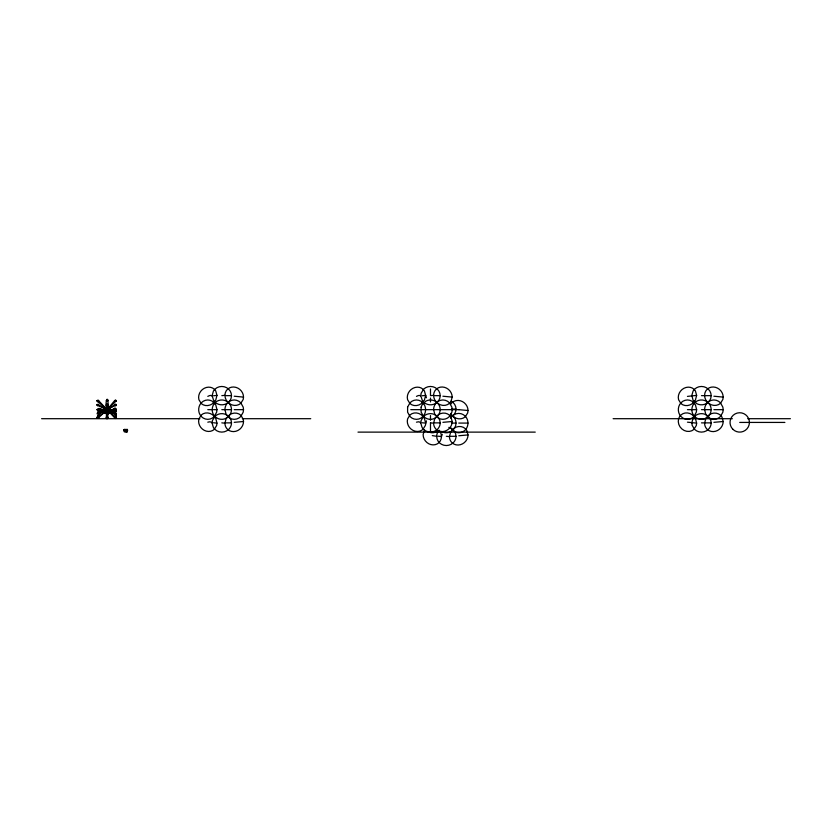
<?xml version="1.0" encoding="UTF-8"?>
<svg xmlns="http://www.w3.org/2000/svg" width="832" height="832" viewBox="0 0 832 832"><rect width="100%" height="100%" fill="white"/><g stroke="black" fill="none" stroke-linecap="round" stroke-linejoin="round"><path stroke-width="1.25" d="M99.601 410.238L99.923 409.791L99.975 410.374M105.102 410.79L104.572 411.029L106.215 411.029L104.572 411.029L105.737 410.79M106.746 410.384L106.839 409.271L106.267 417.986L106.943 418.829L108.066 418.205L107.713 414.44M106.985 410.634C107.838 408.782 104.437 402.678 107.983 404.3C108.722 407.098 103.667 404.113 108.098 404.747C108.202 406.016 104.187 417.477 108.098 413.962C107.682 411.611 104.27 415.033 108.098 413.962C102.679 401.076 110.146 389.438 107.442 412.069M108.087 410.873L108.233 412.88L108.233 410.873L107.193 409.926M104.572 411.601L106.215 411.601L106.215 410.873L109.886 411.029L109.886 411.601L106.215 410.634L106.236 412.88L106.382 410.873M109.117 410.218L108.961 409.594L109.19 410.218M109.304 411.601L109.366 410.79M109.366 410.218L109.304 409.375M109.502 410.218L109.637 409.687M109.751 409.573L109.637 410.218L105.851 410.342M110.947 413.39L110.885 409.573M111.54 412.11C107.702 409.718 114.514 412.173 111.155 412.828L110.677 412.828M112.029 409.739L108.971 410.218L112.258 409.521C111.488 412.277 117.998 413.005 115.232 410.28L115.69 411.653M110.958 410.998C113.048 411.778 109.366 411.289 111.509 411.965M110.864 411.996L111.332 410.8M112.466 412.131L111.519 413.39L108.815 413.39M111.394 410.998L110.916 411.393M111.894 412.131L111.894 409.573M112.122 409.978L111.155 409.978M113.443 412.37L110.937 412.131L112.258 412.131L111.155 413.078M113.079 411.476L112.59 410.81L113.443 410.103M113.09 411.559L112.778 410.81M112.944 412.131L112.549 409.854L113.994 408.626L115.731 408.356L115.523 409.157M113.131 412.36L112.767 410.644M109.19 408.793L109.21 409.635M111.124 411.902C110.001 411.174 113.246 411.59 110.989 411.226L112.892 410.207M113.994 408.626L114.535 409.573C114.254 411.278 109.606 410.228 111.228 411.767C113.277 410.436 111.197 410.498 110.698 411.403M112.278 410.051L113.391 409.406L112.466 409.937L113.017 410.571M112.954 410.145L112.944 409.521L116.386 415.865L114.795 413.92M113.173 410.051C111.79 411.757 114.483 408.096 113.578 410.374M115.201 410.28L116.085 411.767L113.495 410.987M112.008 410.842L111.363 411.226M126.61 431.538C130.177 433.066 119.34 431.049 126.61 431.579M100.173 410.197L99.31 410.342C97.011 414.71 101.962 406.515 98.509 411.278L98.946 411.653C100.963 408.834 98.561 410.696 100.006 409.791M99.778 410.238L99.372 409.854L100.495 410.654M103.594 412.121C101.514 412.017 104.291 409.895 103.906 411.882C100.09 411.538 105.186 410.571 102.918 412.11M103.064 411.05L102.565 412.131L101.202 412.131L101.868 410.81L101.026 410.509M98.946 408.356L98.946 409.146L98.426 408.897L100.464 408.626L103.542 411.351M103.366 411.341L102.877 411.84M102.918 411.809L103.74 411.403L102.471 410.602M105.248 409.781L105.768 408.99L105.841 409.947L105.851 409.074M108.274 409.625C108.888 409.687 105.456 408.928 106.558 409.396M107.702 410.145L107.754 409.323L107.016 409.77M107.942 409.822L108.514 409.521L107.931 409.968M125.122 429.853C124.769 431.673 127.826 429.551 125.767 429.946M96.98 409.708C98.862 406.64 98.862 412.776 96.98 409.708L116.334 409.708C114.431 406.64 114.431 412.776 116.334 409.708M216.975 409.656L216.653 412.162L214.282 416.51A9.693 9.183 90 0 1 201.302 416.51C197.798 412.786 197.798 406.526 201.302 402.802A9.693 9.183 -90 0 1 212.378 401.263L215.738 404.81L216.975 409.656L213.46 409.656M696.634 409.656L696.322 412.162L693.95 416.51A9.693 9.183 90 0 1 680.961 416.51C677.456 412.786 677.456 406.526 680.961 402.802A9.693 9.183 -90 0 1 692.047 401.263L695.406 404.81L696.634 409.656L687.461 409.656M243.516 409.656L243.204 412.162L240.791 416.51A9.693 9.298 -90 0 1 229.58 418.049L226.179 414.502L224.931 409.656A9.693 9.298 -90 0 1 227.656 402.802L229.58 401.263A9.693 9.298 -90 0 1 240.791 402.802L243.204 407.15L243.516 409.656L234.218 409.656M450.694 418.236A9.693 9.298 -90 0 1 452.171 416.229L454.095 414.69A9.693 9.298 -90 0 1 465.306 416.229C468.853 419.931 468.853 426.223 465.306 429.936A9.693 9.298 -90 0 1 454.095 431.475L450.694 427.929M723.185 409.656L722.862 412.162L720.46 416.51A9.693 9.298 -90 0 1 709.238 418.049L705.838 414.502L704.6 409.656A9.693 9.298 -90 0 1 707.314 402.802L709.238 401.263A9.693 9.298 -90 0 1 720.46 402.802L722.862 407.15L723.185 409.656L713.887 409.656M116.334 404.997C116.345 406.338 114.223 405.891 114.608 404.674C115.482 402.761 117.905 406.245 114.577 404.914L96.98 417.466L97.23 418.111L98.072 418.413L98.717 417.633L97.23 416.863L96.98 417.466L98.717 417.633L116.334 400.837L115.461 399.89L114.608 400.899L116.074 401.43L116.334 400.837L114.577 400.67L107.182 409.708L98.717 413.785C94.515 410.103 102.034 416.458 96.98 413.691L115.19 405.59M216.975 395.387L215.738 400.109L212.378 403.832A9.693 8.694 -46.6 0 1 201.302 403.582L198.921 399.724L198.609 397.374A9.693 8.694 -46.6 0 1 204.277 388.284A9.693 8.694 -46.6 0 1 214.282 389.189L215.738 390.926L216.975 395.387L213.46 395.772M696.634 395.387L695.406 400.109L692.047 403.832A9.693 8.694 -46.6 0 1 680.961 403.582L678.59 399.724L678.278 397.374A9.693 8.694 -46.6 0 1 683.946 388.284A9.693 8.694 -46.6 0 1 693.95 389.189L695.406 390.926L696.634 395.387L687.461 396.386M105.914 409.802L106.527 409.448L106.09 410.03M106.444 409.822L106.246 408.793M108.087 412.131L108.004 411.466M224.931 423.166L226.179 418.434L229.58 414.752A9.693 8.861 -44.4 0 1 240.791 415.21L243.204 419.141L243.516 421.502A9.693 8.861 -44.4 0 1 229.58 430.747L227.656 429.458A9.693 8.861 -44.4 0 1 224.931 423.166L221.811 422.874M231.494 409.656C231.473 413.941 228.446 417.893 224.318 419.016A9.693 9.693 0 0 1 214.958 416.51C210.527 412.256 211.588 404.238 216.965 401.263A9.693 9.693 0 0 1 226.647 401.263L228.654 402.802A9.693 9.693 0 0 1 231.494 409.656L225.971 409.656M433.607 423.166L434.855 418.434L438.256 414.752A9.693 8.861 -44.4 0 1 449.467 415.21L450.944 416.998L452.192 421.502A9.693 8.861 -44.4 0 1 438.256 430.747L436.332 429.458A9.693 8.861 -44.4 0 1 433.607 423.166L430.487 422.874M449.446 436.592L450.694 431.86L454.095 428.168A9.693 8.861 -44.4 0 1 465.306 428.636L466.783 430.414L468.031 434.928A9.693 8.861 -44.4 0 1 454.095 444.174L452.171 442.874A9.693 8.861 -44.4 0 1 449.446 436.592L446.326 436.301M451.173 414.69L453.18 416.229A9.693 9.693 0 0 1 456.019 423.082C455.988 427.367 452.962 431.309 448.833 432.442A9.693 9.693 0 0 1 441.48 431.475M704.6 423.166L705.838 418.434L709.238 414.752A9.693 8.861 -44.4 0 1 720.46 415.21L721.937 416.998L723.185 421.502A9.693 8.861 -44.4 0 1 709.238 430.747L707.314 429.458A9.693 8.861 -44.4 0 1 704.6 423.166L704.527 422.874M711.162 409.656C711.142 413.941 708.115 417.893 703.976 419.016A9.693 9.693 0 0 1 694.616 416.51C690.196 412.256 691.257 404.238 696.623 401.263A9.693 9.693 0 0 1 706.316 401.263L708.323 402.802A9.693 9.693 0 0 1 711.162 409.656L701.47 409.656M216.975 423.124L216.653 425.474L214.282 429.374A9.693 8.746 48.2 0 1 204.277 430.352A9.693 8.746 48.2 0 1 198.609 421.242L198.921 418.881L201.302 414.981A9.693 8.746 48.2 0 1 214.282 416.312L215.738 418.371L216.975 423.124L213.46 422.76M696.634 423.124L696.322 425.474L693.95 429.374A9.693 8.746 48.2 0 1 681.866 428.938A9.693 8.746 48.2 0 1 679.505 416.749L680.961 414.981A9.693 8.746 48.2 0 1 693.95 416.312L695.406 418.371L696.634 423.124L687.461 422.178M243.516 397.103L243.204 399.443L240.791 403.333A9.693 8.798 42.7 0 1 229.58 403.728L227.656 402.085A9.693 8.798 42.7 0 1 227.656 389.106L229.58 387.826A9.693 8.798 42.7 0 1 243.516 397.103L234.218 396.219M452.192 397.103L450.944 401.575L449.467 403.333A9.693 8.798 42.7 0 1 438.256 403.728L436.332 402.085A9.693 8.798 42.7 0 1 436.332 389.106L438.256 387.826A9.693 8.798 42.7 0 1 452.192 397.103L442.905 396.219M450.694 404.29A9.693 8.798 42.7 0 1 452.171 402.522L454.095 401.253A9.693 8.798 42.7 0 1 468.031 410.519L467.719 412.87L465.306 416.759A9.693 8.798 42.7 0 1 454.095 417.154L452.171 415.511A9.693 8.798 42.7 0 1 450.694 413.462M723.185 397.103L722.862 399.443L720.46 403.333A9.693 8.798 42.7 0 1 709.238 403.728L707.314 402.085A9.693 8.798 42.7 0 1 707.314 389.106L709.238 387.826A9.693 8.798 42.7 0 1 723.185 397.103L713.887 396.219M212.118 422.874L212.441 420.482L214.958 416.343A9.693 9.235 0 0 1 224.318 413.951C228.322 414.991 231.462 418.683 231.494 422.874A9.693 9.235 0 0 1 228.654 429.406L226.647 430.882A9.693 9.235 0 0 1 214.958 429.406C211.297 426.816 214.219 420.139 207.792 422.178M420.794 422.874L421.127 420.482L423.634 416.343A9.693 9.235 0 0 1 432.994 413.951C437.008 414.991 440.149 418.683 440.18 422.874A9.693 9.235 0 0 1 437.341 429.406L435.334 430.882A9.693 9.235 0 0 1 423.634 429.406C419.983 426.816 422.895 420.139 416.468 422.178M448.833 427.378C452.847 428.407 455.988 432.11 456.019 436.301A9.693 9.235 0 0 1 453.18 442.832L451.173 444.298A9.693 9.235 0 0 1 439.473 442.832C435.978 439.577 435.708 433.597 439.13 430.196C442.177 433.701 442.322 439.556 438.797 442.801A9.693 8.746 48.2 0 1 428.792 443.778A9.693 8.746 48.2 0 1 423.124 434.658L424.362 430.165M691.777 422.874L693.077 418.257L694.616 416.343A9.693 9.235 0 0 1 703.976 413.951C707.99 414.991 711.131 418.683 711.162 422.874A9.693 9.235 0 0 1 708.323 429.406L706.316 430.882A9.693 9.235 0 0 1 694.616 429.406L692.11 425.266L691.954 422.635M212.118 395.647L213.408 391.05L214.958 389.147A9.693 9.183 0 0 1 226.647 387.691L228.654 389.147A9.693 9.183 0 0 1 228.654 402.137L226.647 403.593A9.693 9.183 0 0 1 216.965 403.593C211.193 402.022 214.781 392.392 207.792 396.386M420.794 395.647L421.127 393.266L423.634 389.147A9.693 9.183 0 0 1 435.334 387.691L437.341 389.147A9.693 9.183 0 0 1 437.341 402.137L435.334 403.593A9.693 9.183 0 0 1 425.641 403.593C419.869 402.022 423.467 392.392 416.468 396.386M691.777 395.647L693.077 391.05L694.616 389.147A9.693 9.183 0 0 1 706.316 387.691L708.323 389.147A9.693 9.183 0 0 1 708.323 402.137L706.316 403.593A9.693 9.183 0 0 1 696.623 403.593L693.077 400.234L691.954 395.897M99.32 409.989C96.481 411.216 100.88 414.284 102.201 409.521L105.362 409.573L103.886 409.687M100.672 409.791C103.99 408.626 99.622 411.341 99.83 409.76M103.293 411.559L103.262 410.998M98.259 415.75L101.806 409.573L100.911 411.289M98.342 411.278L100.412 411.278C102.253 411.143 101.254 410.769 100.963 410.987M100.776 411.029C101.556 408.314 101.951 411.414 100.776 410.103M100.932 411.081L101.691 410.644L100.152 410.81L98.706 409.573M101.015 409.926C102.055 409.375 101.223 409.791 102.211 410.956L103.719 412.079M101.514 412.131L101.91 409.854L101.369 410.8L98.644 408.886M102.565 410.602L103.334 411.902M102.523 410.956C104.291 413.275 100.786 409.23 103.542 411.237L102.97 411.299L103.511 411.05M224.931 395.335L221.811 395.647M433.607 395.335L430.487 395.647M111.051 411.497L111.145 411.455M110.958 411.008L112.726 409.656L113.402 410.238M112.622 410.02L113.422 409.802L113.953 411.122M113.152 410.145L113.048 409.552M111.166 411.83L112.112 410.966L113.693 411.133M114.722 408.938L114.535 408.356L115.513 408.356M114.962 413.92C117.541 419.588 115.066 410.81 113.599 411.913M111.644 411.663L113.859 410.842M102.742 412.339L101.015 412.37L101.639 411.632M426.452 420.878L425.339 425.474L422.958 429.374A9.693 8.746 48.2 0 1 412.953 430.352A9.693 8.746 48.2 0 1 407.285 421.242L407.597 418.881L409.978 414.981A9.693 8.746 48.2 0 1 422.958 416.312L424.414 418.371L425.651 423.124L422.136 422.76M442.291 434.294L441.49 436.54L437.975 436.186M102.648 410.634L103.355 411.871M106.465 411.466L107.006 412.755M101.598 409.812L101.629 409.427M101.681 410.81L103.064 410.998M100.807 410.987L101.39 409.885M100.412 411.278L101.109 409.802M100.454 411.767L98.218 415.854L100.578 411.663L98.176 415.823L100.495 411.601L98.249 411.455M99.694 409.573L100.235 408.626L99.486 408.876M99.31 408.886L99.549 409.573L99.934 408.356M99.923 409.573L100.464 408.626M101.327 410.81L101.681 409.854L102.18 410.124M101.13 410.81L101.899 410.259M101.556 410.644L101.993 410.124M101.452 411.07L102.107 410.842M102.128 410.81L102.586 410.28L103.667 411.008L102.346 410.426M98.415 411.601L99.226 410.28M125.133 429.988L125.736 430.165M101.826 410.259L100.776 411.174M436.634 436.301L432.307 435.604M100.693 409.521L101.275 409.479M108.191 409.833C104 408.845 107.983 411.986 108.191 409.531M113.755 410.654L112.008 410.966L111.862 410.28M114.618 408.876L115.211 408.626L115.752 409.573L113.1 410.8M113.714 409.895L113.017 409.926M108.69 410.426L108.69 408.99L108.711 412.745M124.332 430.882L124.332 429.437L127.265 429.437L127.265 430.882L124.332 430.882L124.332 429.437M127.265 429.437C126.87 430.758 128.315 430.997 127.265 429.562M115.814 408.886L115.388 409.313M108.576 410.249L108.576 409.167M108.69 410.311L108.94 409.802M124.332 429.562L123.812 430.165L124.457 430.706M124.457 429.614L124.207 430.404M116.21 411.455L113.963 411.601L116.282 415.823L113.88 411.663L116.241 415.854M114.889 408.949L114.67 408.356M113.464 410.81L113.017 411.07L112.778 409.854M113.329 410.81L113.942 410.311M114.046 411.278L113.61 411.653L112.601 410.446M106.184 409.552L106.246 410.218M107.671 412.672L108.233 412.308M451.173 417.019L453.18 415.553A9.693 9.183 0 0 0 453.18 402.574L451.173 401.118M111.322 411.029L112.143 410.727L111.197 411.05M112.58 409.718L113.277 409.417M101.691 410.519L101.327 412.36M103.21 413.39L103.407 412.11L103.147 412.599M422.136 395.772L425.651 395.387L426.452 397.769M234.218 422.334L243.516 421.502M442.905 422.334L452.192 421.502M458.744 435.76L468.031 434.928M713.887 422.334L723.185 421.502M103.678 409.573L103.522 412.131L101.993 412.131L102.95 413.39L103.782 413.39L103.574 409.864M102.336 409.978L103.522 409.978L102.336 409.521M104.572 411.029L105.102 411.029M108.722 411.029L109.252 410.79M225.971 395.647L231.494 395.647M434.647 395.647L440.18 395.647M701.47 395.647L711.162 395.647M107.817 408.907L109.398 408.793L109.398 410.426M114.369 408.626L115.211 408.626M105.269 408.99L109.19 408.99M451.589 409.063L456.019 409.063M107.64 409.406L106.818 408.99M102.201 409.521L103.418 409.573L103.522 413.39M108.191 409.594L106.704 409.115M109.606 409.843L111.155 409.573M207.792 409.656L212.285 409.656M221.811 409.656L224.931 409.656M410.769 409.656L420.961 409.656M422.136 409.656L459.254 409.656M103.917 409.843L105.3 409.968L105.269 408.793M100.974 410.478L102.024 410.446M104.572 410.384L109.886 410.384M108.722 410.79L109.886 410.79M112.341 410.81L112.029 410.602M113.672 410.987L113.09 409.916L113.703 411.081M101.868 411.299L101.514 411.538M106.382 411.549L104.333 411.59L104.333 412.745L107.234 412.88M110.687 411.559L111.478 411.424M98.332 411.736L100.755 411.819M104.333 412.204L105.976 412.204M108.482 412.204L110.126 412.745L108.482 412.745L108.482 411.59M101.993 412.599L103.782 412.828M104.333 412.506L105.976 412.506M108.482 412.506L110.126 412.506M112.258 412.318L111.176 412.599L110.687 411.663M104.967 413.078L105.643 413.078M105.3 413.109L103.303 413.39M102.95 413.39L105.643 413.39M108.815 413.078L111.519 413.15M111.155 413.39L110.677 409.573L111.311 409.573M41.6 418.694L199.888 418.694M242.372 418.694L310.731 418.694M613.132 418.694L732.358 418.694M747.698 418.694L790.4 418.694M739.71 422.427L784.888 422.427M225.971 422.874L231.494 422.874M434.647 422.874L440.18 422.874M701.47 422.874L711.162 422.874M451.589 423.082L456.019 423.082M458.744 423.082L468.031 423.082M124.415 430.789L127.182 430.789M125.102 431.101L126.485 431.101M357.989 432.12L535.246 432.12M450.486 436.301L456.019 436.301M105.217 411.029L105.737 411.029M116.043 411.601L114.14 411.445M458.744 409.646L468.031 410.519M106.756 410.041L107.006 409.406M113.058 409.427L113.391 409.968M107.442 409.77L106.985 410.873M101.192 409.417L101.878 409.718M109.034 409.625L108.69 409.105M100.994 410.81L101.639 411.07M115.242 409.625L115.95 411.278L115.523 411.653L114.806 410.478M112.726 410.259L113.412 411.195L112.632 410.259M115.18 409.822L116.116 411.278M112.039 410.28L112.414 410.956M107.858 409.614L107.89 408.907M430.487 388.97L430.487 395.439M430.487 398.039L430.487 401.908M430.487 415.553L430.487 420.274M430.487 422.573L430.487 431.61M109.886 409.968L109.897 412.745M108.212 408.793L108.212 410.218M107.994 408.793L107.994 410.218M107.64 408.99L107.713 410.384M107.463 409.594L107.463 410.873M107.234 409.594L107.182 416.156M106.756 409.885L106.756 410.873M106.465 410.218L106.465 408.793L105.061 408.793L105.061 410.426M105.976 411.59L105.976 412.745M105.737 410.384L105.747 412.745M105.186 409.687L105.154 410.384M105.217 410.79L105.154 411.601M104.936 409.687L104.884 410.384M104.572 409.968L104.562 412.745M436.894 431.475A9.693 9.183 90 0 1 427.721 431.475M110.739 411.497L111.883 411.622L110.76 411.414M407.597 407.15L407.597 412.162L409.978 416.51A9.693 9.183 -90 0 0 422.958 416.51C427.118 412.194 426.223 404.394 421.054 401.263A9.693 9.183 -90 0 0 409.978 402.802L407.597 407.15M97.011 404.83C98.093 408.19 99.549 402.262 97.011 404.83M114.608 413.587C115.7 416.988 117.198 411.05 114.608 413.587M452.192 409.656L451.88 412.162L449.467 416.51A9.693 9.298 -90 0 1 438.256 418.049L434.855 414.502L433.607 409.656A9.693 9.298 -90 0 1 436.332 402.802L438.256 401.263A9.693 9.298 -90 0 1 449.467 402.802L451.88 407.15L452.192 409.656M97.011 400.733C98.145 403.915 99.507 398.102 97.011 400.733M114.608 417.487C115.742 420.742 117.156 414.898 114.608 417.487M425.651 395.387L424.414 400.109L421.054 403.832A9.693 8.694 -46.6 0 1 409.978 403.582L407.597 399.724L407.285 397.374A9.693 8.694 -46.6 0 1 412.953 388.284A9.693 8.694 -46.6 0 1 422.958 389.189L424.414 390.926L425.651 395.387M421.127 407.15L421.127 412.162L423.634 416.51A9.693 9.693 0 0 0 432.994 419.016C437.122 417.893 440.149 413.941 440.18 409.656A9.693 9.693 0 0 0 437.341 402.802L435.334 401.263A9.693 9.693 0 0 0 425.641 401.263L422.094 404.81L421.127 407.15M106.298 417.758C109.346 419.494 107.526 415.74 106.298 417.758M108.098 400.369C107.64 402.646 104.291 399.308 108.098 400.369M98.717 400.764L96.98 400.951L116.334 417.57L114.577 417.716L98.717 400.764M98.717 404.966L96.98 405.059L116.334 413.754L114.577 413.826L98.717 404.966M109.886 411.029L109.366 411.029L109.886 411.029M732.867 429.281A9.693 9.693 0 0 0 749.081 424.934A9.693 9.693 0 0 0 737.204 413.067A9.693 9.693 0 0 0 732.867 429.281"/></g></svg>
